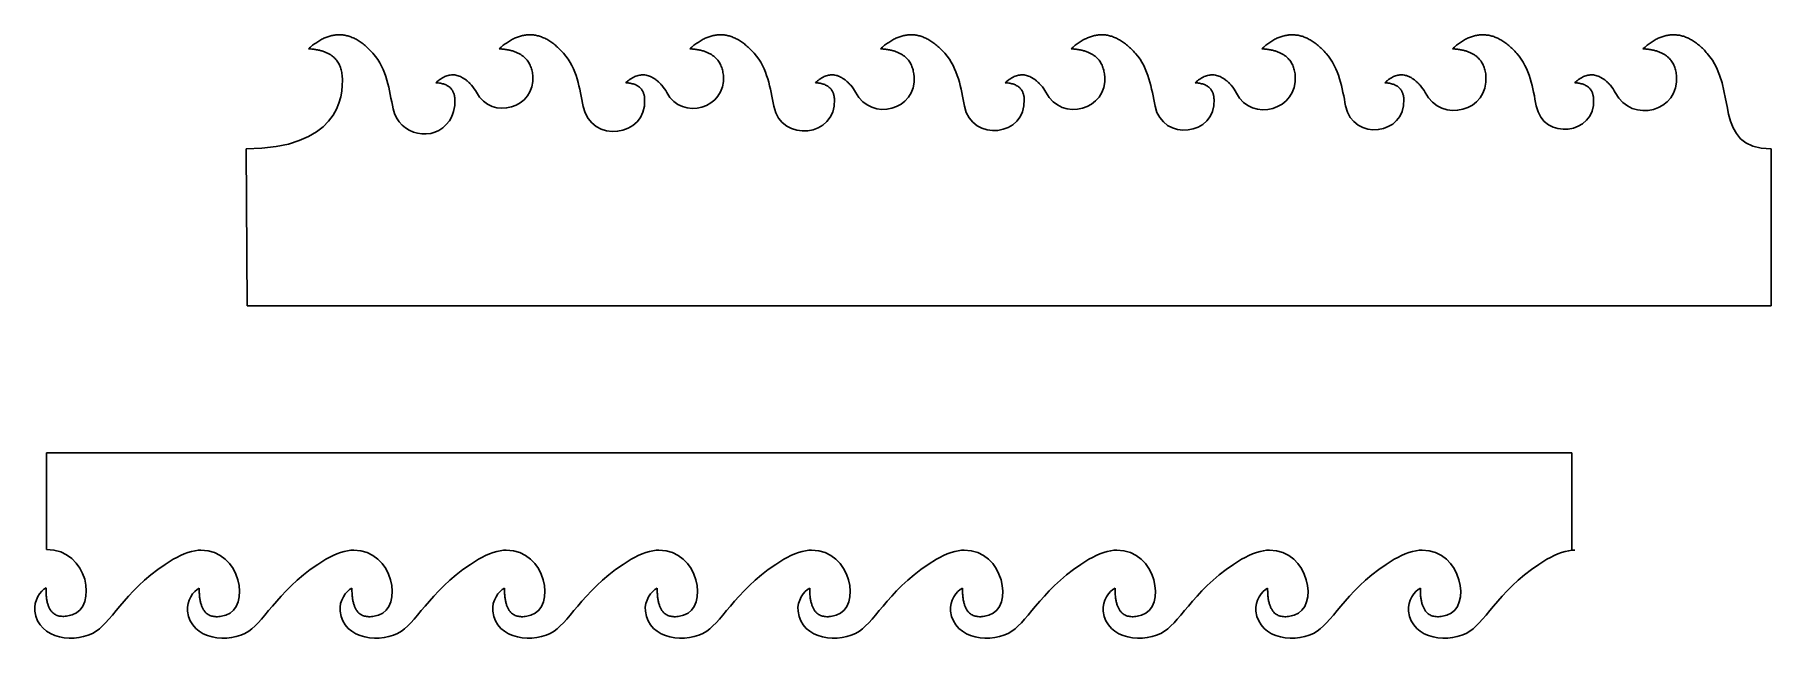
# Model space of a CAD drawing. Header units: millimetres. Extents: x -138 to 30, y 23 to 82.
import ezdxf

# ---------------------------------------------------------------- set-up
doc = ezdxf.new("R2010")
doc.units = ezdxf.units.MM
doc.layers.get('0').update_dxf_attribs({"linetype": 'CONTINUOUS'})

msp = doc.modelspace()

# ---------------------------------------------------------------- linework, layer by layer
for p, q in [((-89.96, 77.83), (-89.96, 77.78)), ((2.68, 77.83), (2.68, 77.76)), ((-117.82, 70.68), (-117.7, 55.42)), ((30.42, 55.42), (30.42, 70.68)), ((-117.7, 55.42), (30.42, 55.42)), ((11.04, 41.14), (-137.23, 41.14)), ((-137.23, 41.14), (-137.23, 31.74)), ((11.04, 31.68), (11.04, 41.14)), ((-122.2, 31.68), (-122.2, 31.68)), ((-107.37, 31.68), (-107.36, 31.68)), ((-92.53, 31.68), (-92.53, 31.68)), ((-77.7, 31.68), (-77.7, 31.68)), ((-62.87, 31.68), (-62.86, 31.68)), ((-48.03, 31.68), (-48.03, 31.68)), ((-33.2, 31.68), (-33.19, 31.68)), ((-18.36, 31.68), (-18.36, 31.68)), ((-3.53, 31.68), (-3.52, 31.68)), ((11.31, 31.68), (11.04, 31.68))]:
    msp.add_line(p, q)
for points, degree in [([(-105.49, 79.95), (-108.5, 83.32), (-111.75, 80.39)], 2), ([(-86.96, 79.95), (-89.97, 83.32), (-93.22, 80.39)], 2), ([(-68.43, 79.95), (-71.44, 83.32), (-74.69, 80.39)], 2), ([(-49.91, 79.95), (-52.91, 83.32), (-56.16, 80.39)], 2), ([(-31.38, 79.94), (-34.39, 83.32), (-37.63, 80.39)], 2), ([(-12.85, 79.94), (-15.86, 83.32), (-19.11, 80.39)], 2), ([(5.68, 79.94), (2.67, 83.32), (-0.58, 80.39)], 2), ([(24.2, 79.94), (21.2, 83.32), (17.95, 80.39)], 2), ([(-111.75, 80.39), (-108.73, 80.23), (-108.49, 77.83)], 2), ([(-103.53, 74.56), (-103.91, 76.35), (-104.12, 78.41), (-105.49, 79.95)], 3), ([(-93.22, 80.39), (-90.21, 80.23), (-89.96, 77.83)], 2), ([(-85.05, 74.79), (-85.4, 76.52), (-85.65, 78.47), (-86.96, 79.95)], 3), ([(-74.69, 80.39), (-71.68, 80.23), (-71.43, 77.83)], 2), ([(-66.53, 74.8), (-66.87, 76.53), (-67.12, 78.48), (-68.43, 79.95)], 3), ([(-56.16, 80.39), (-53.15, 80.23), (-52.91, 77.83)], 2), ([(-48, 74.81), (-48.34, 76.54), (-48.6, 78.48), (-49.91, 79.95)], 3), ([(-37.63, 80.39), (-34.62, 80.23), (-34.38, 77.83)], 2), ([(-29.47, 74.82), (-29.82, 76.54), (-30.07, 78.48), (-31.38, 79.94)], 3), ([(-19.11, 80.39), (-16.09, 80.23), (-15.85, 77.83)], 2), ([(-10.95, 74.83), (-11.29, 76.55), (-11.55, 78.48), (-12.85, 79.94)], 3), ([(-0.58, 80.39), (2.43, 80.23), (2.68, 77.83)], 2), ([(7.58, 74.84), (7.24, 76.56), (6.98, 78.49), (5.68, 79.94)], 3), ([(17.95, 80.39), (20.96, 80.23), (21.2, 77.83)], 2), ([(30.42, 70.68), (24.65, 70.68), (27.21, 76.57), (24.2, 79.94)], 3), ([(-108.49, 77.83), (-108.25, 75.44), (-109.09, 70.68), (-117.82, 70.68)], 3), ([(-95.9, 76.84), (-97.59, 78.74), (-99.37, 77.09)], 2), ([(-89.96, 77.78), (-89.66, 74.63), (-93.95, 73.36), (-95.43, 76.16)], 3), ([(-77.41, 76.84), (-79.1, 78.74), (-80.92, 77.09)], 2), ([(-71.43, 77.78), (-71.13, 74.61), (-75.45, 73.33), (-76.93, 76.14)], 3), ([(-71.43, 77.83), (-71.43, 77.82), (-71.43, 77.8), (-71.43, 77.78)], 3), ([(-59.05, 76.84), (-60.74, 78.74), (-62.48, 77.09)], 2), ([(-52.9, 77.74), (-52.61, 74.43), (-57.04, 73.22), (-58.58, 76.16)], 3), ([(-52.91, 77.83), (-52.9, 77.8), (-52.9, 77.77), (-52.9, 77.74)], 3), ([(-40.56, 76.84), (-42.25, 78.74), (-44.03, 77.09)], 2), ([(-34.37, 77.76), (-34.07, 74.44), (-38.53, 73.21), (-40.09, 76.16)], 3), ([(-34.38, 77.83), (-34.38, 77.81), (-34.37, 77.78), (-34.37, 77.76)], 3), ([(-22.07, 76.84), (-23.76, 78.74), (-25.58, 77.09)], 2), ([(-15.85, 77.78), (-15.54, 74.48), (-20.06, 73.14), (-21.57, 76.09)], 3), ([(-15.85, 77.83), (-15.85, 77.82), (-15.85, 77.8), (-15.85, 77.78)], 3), ([(-3.71, 76.84), (-5.4, 78.74), (-7.14, 77.09)], 2), ([(2.68, 77.76), (3, 74.32), (-1.64, 73.07), (-3.23, 76.14)], 3), ([(14.78, 76.84), (13.09, 78.74), (11.31, 77.09)], 2), ([(21.21, 77.78), (21.53, 74.32), (16.87, 73.05), (15.26, 76.13)], 3), ([(21.2, 77.83), (21.21, 77.81), (21.21, 77.8), (21.21, 77.78)], 3), ([(-99.37, 77.09), (-97.68, 76.99), (-97.54, 75.64)], 2), ([(-95.43, 76.16), (-95.56, 76.4), (-95.71, 76.63), (-95.9, 76.84)], 3), ([(-80.92, 77.09), (-79.23, 76.99), (-79.09, 75.64)], 2), ([(-76.93, 76.14), (-77.06, 76.39), (-77.22, 76.62), (-77.41, 76.84)], 3), ([(-62.48, 77.09), (-60.78, 76.99), (-60.65, 75.64)], 2), ([(-58.58, 76.16), (-58.7, 76.4), (-58.86, 76.63), (-59.05, 76.84)], 3), ([(-44.03, 77.09), (-42.34, 76.99), (-42.2, 75.64)], 2), ([(-40.09, 76.16), (-40.21, 76.4), (-40.37, 76.63), (-40.56, 76.84)], 3), ([(-25.58, 77.09), (-23.89, 76.99), (-23.75, 75.64)], 2), ([(-21.57, 76.09), (-21.7, 76.36), (-21.86, 76.61), (-22.07, 76.84)], 3), ([(-7.14, 77.09), (-5.44, 76.99), (-5.31, 75.64)], 2), ([(-3.23, 76.14), (-3.35, 76.39), (-3.51, 76.62), (-3.71, 76.84)], 3), ([(11.31, 77.09), (13, 76.99), (13.14, 75.64)], 2), ([(15.26, 76.13), (15.13, 76.38), (14.98, 76.62), (14.78, 76.84)], 3), ([(-98.06, 73.4), (-99.54, 71.19), (-102.99, 71.96), (-103.53, 74.56)], 3), ([(-97.54, 75.64), (-97.48, 75.04), (-97.54, 74.17), (-98.06, 73.4)], 3), ([(-79.08, 75.47), (-78.87, 71.77), (-84.32, 71.15), (-85.05, 74.79)], 3), ([(-79.09, 75.64), (-79.09, 75.59), (-79.08, 75.53), (-79.08, 75.47)], 3), ([(-60.63, 75.47), (-60.42, 71.82), (-65.81, 71.21), (-66.53, 74.8)], 3), ([(-60.65, 75.64), (-60.64, 75.59), (-60.64, 75.53), (-60.63, 75.47)], 3), ([(-42.19, 75.47), (-41.98, 71.87), (-47.29, 71.27), (-48, 74.81)], 3), ([(-42.2, 75.64), (-42.19, 75.59), (-42.19, 75.53), (-42.19, 75.47)], 3), ([(-23.74, 75.48), (-23.53, 71.92), (-28.78, 71.32), (-29.47, 74.82)], 3), ([(-23.75, 75.64), (-23.75, 75.59), (-23.74, 75.53), (-23.74, 75.48)], 3), ([(-5.29, 75.48), (-5.09, 71.97), (-10.26, 71.38), (-10.95, 74.83)], 3), ([(-5.31, 75.64), (-5.3, 75.59), (-5.3, 75.53), (-5.29, 75.48)], 3), ([(13.15, 75.48), (13.35, 72.02), (8.25, 71.43), (7.58, 74.84)], 3), ([(13.14, 75.64), (13.15, 75.59), (13.15, 75.53), (13.15, 75.48)], 3), ([(-137.23, 31.74), (-133.11, 31.74), (-132.25, 26.12), (-134.73, 25.38)], 3), ([(-132.38, 23.8), (-130.78, 24.87), (-129.25, 28.17), (-124.9, 30.78)], 3), ([(-124.9, 30.78), (-124.02, 31.31), (-122.86, 31.68), (-122.2, 31.68)], 3), ([(-122.2, 31.68), (-118.32, 31.68), (-117.32, 26.09), (-119.8, 25.35)], 3), ([(-117.55, 23.8), (-115.95, 24.87), (-114.42, 28.17), (-110.07, 30.78)], 3), ([(-110.07, 30.78), (-109.19, 31.31), (-108.03, 31.68), (-107.37, 31.68)], 3), ([(-107.36, 31.68), (-103.48, 31.68), (-102.48, 26.09), (-104.96, 25.35)], 3), ([(-102.71, 23.8), (-101.11, 24.87), (-99.59, 28.17), (-95.23, 30.78)], 3), ([(-95.23, 30.78), (-94.36, 31.31), (-93.19, 31.68), (-92.53, 31.68)], 3), ([(-92.53, 31.68), (-88.65, 31.68), (-87.65, 26.09), (-90.13, 25.35)], 3), ([(-87.88, 23.8), (-86.28, 24.87), (-84.75, 28.17), (-80.4, 30.78)], 3), ([(-80.4, 30.78), (-79.52, 31.31), (-78.36, 31.68), (-77.7, 31.68)], 3), ([(-77.7, 31.68), (-73.81, 31.68), (-72.81, 26.09), (-75.29, 25.35)], 3), ([(-73.04, 23.8), (-71.44, 24.87), (-69.92, 28.17), (-65.56, 30.78)], 3), ([(-65.56, 30.78), (-64.69, 31.31), (-63.52, 31.68), (-62.87, 31.68)], 3), ([(-62.86, 31.68), (-58.98, 31.68), (-57.98, 26.09), (-60.46, 25.35)], 3), ([(-58.21, 23.8), (-56.61, 24.87), (-55.08, 28.17), (-50.73, 30.78)], 3), ([(-50.73, 30.78), (-49.85, 31.31), (-48.69, 31.68), (-48.03, 31.68)], 3), ([(-48.03, 31.68), (-44.15, 31.68), (-43.15, 26.09), (-45.63, 25.35)], 3), ([(-43.38, 23.8), (-41.78, 24.87), (-40.25, 28.17), (-35.9, 30.78)], 3), ([(-35.9, 30.78), (-35.02, 31.31), (-33.86, 31.68), (-33.2, 31.68)], 3), ([(-33.19, 31.68), (-29.31, 31.68), (-28.31, 26.09), (-30.79, 25.35)], 3), ([(-28.54, 23.8), (-26.94, 24.87), (-25.41, 28.17), (-21.06, 30.78)], 3), ([(-21.06, 30.78), (-20.18, 31.31), (-19.02, 31.68), (-18.36, 31.68)], 3), ([(-18.36, 31.68), (-14.48, 31.68), (-13.48, 26.09), (-15.96, 25.35)], 3), ([(-13.71, 23.8), (-12.11, 24.87), (-10.58, 28.17), (-6.23, 30.78)], 3), ([(-6.23, 30.78), (-5.35, 31.31), (-4.19, 31.68), (-3.53, 31.68)], 3), ([(-3.52, 31.68), (0.36, 31.68), (1.36, 26.09), (-1.12, 25.35)], 3), ([(1.13, 23.8), (2.73, 24.87), (4.25, 28.17), (8.61, 30.78)], 3), ([(8.61, 30.78), (9.49, 31.31), (10.65, 31.68), (11.31, 31.68)], 3), ([(-137.25, 28), (-137.83, 27.74), (-138.46, 26.76), (-138.35, 25.75)], 3), ([(-134.73, 25.38), (-137.34, 24.6), (-137.25, 28)], 2), ([(-122.37, 27.98), (-122.94, 27.72), (-123.62, 26.75), (-123.51, 25.74)], 3), ([(-119.8, 25.35), (-122.41, 24.57), (-122.37, 27.98)], 2), ([(-107.53, 27.98), (-108.11, 27.72), (-108.79, 26.75), (-108.68, 25.74)], 3), ([(-104.96, 25.35), (-107.57, 24.57), (-107.53, 27.98)], 2), ([(-92.7, 27.98), (-93.27, 27.72), (-93.95, 26.75), (-93.84, 25.74)], 3), ([(-90.13, 25.35), (-92.74, 24.57), (-92.7, 27.98)], 2), ([(-77.86, 27.98), (-78.44, 27.72), (-79.12, 26.75), (-79.01, 25.74)], 3), ([(-75.29, 25.35), (-77.9, 24.57), (-77.86, 27.98)], 2), ([(-63.03, 27.98), (-63.61, 27.72), (-64.28, 26.75), (-64.17, 25.74)], 3), ([(-60.46, 25.35), (-63.07, 24.57), (-63.03, 27.98)], 2), ([(-48.19, 27.98), (-48.77, 27.72), (-49.45, 26.75), (-49.34, 25.74)], 3), ([(-45.63, 25.35), (-48.23, 24.57), (-48.19, 27.98)], 2), ([(-33.36, 27.98), (-33.94, 27.72), (-34.61, 26.75), (-34.51, 25.74)], 3), ([(-30.79, 25.35), (-33.4, 24.57), (-33.36, 27.98)], 2), ([(-18.53, 27.98), (-19.1, 27.72), (-19.78, 26.75), (-19.67, 25.74)], 3), ([(-15.96, 25.35), (-18.57, 24.57), (-18.53, 27.98)], 2), ([(-3.69, 27.98), (-4.27, 27.72), (-4.95, 26.75), (-4.84, 25.74)], 3), ([(-1.12, 25.35), (-3.73, 24.57), (-3.69, 27.98)], 2), ([(-138.35, 25.75), (-138.04, 22.92), (-134.27, 22.54), (-132.38, 23.8)], 3), ([(-123.51, 25.74), (-123.2, 22.91), (-119.43, 22.54), (-117.55, 23.8)], 3), ([(-108.68, 25.74), (-108.37, 22.91), (-104.6, 22.54), (-102.71, 23.8)], 3), ([(-93.84, 25.74), (-93.53, 22.91), (-89.76, 22.54), (-87.88, 23.8)], 3), ([(-79.01, 25.74), (-78.7, 22.91), (-74.93, 22.54), (-73.04, 23.8)], 3), ([(-64.17, 25.74), (-63.87, 22.91), (-60.1, 22.54), (-58.21, 23.8)], 3), ([(-49.34, 25.74), (-49.03, 22.91), (-45.26, 22.54), (-43.38, 23.8)], 3), ([(-34.51, 25.74), (-34.2, 22.91), (-30.43, 22.54), (-28.54, 23.8)], 3), ([(-19.67, 25.74), (-19.36, 22.91), (-15.59, 22.54), (-13.71, 23.8)], 3), ([(-4.84, 25.74), (-4.53, 22.91), (-0.76, 22.54), (1.13, 23.8)], 3)]:
    msp.add_open_spline(points, degree=degree)

doc.saveas('drawing.dxf')
